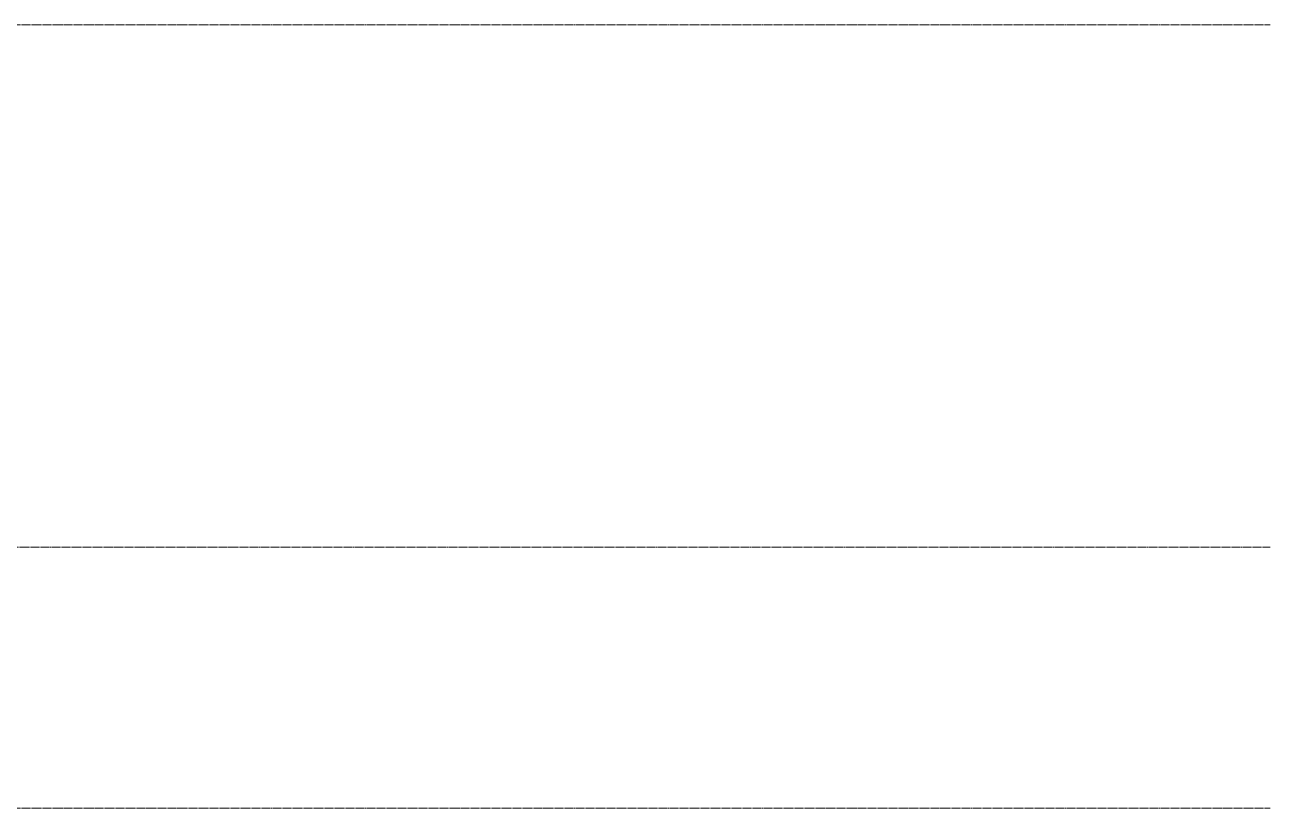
# Model space of a CAD drawing. Header units: millimetres. Extents: x -10163 to 1081624, y -5450 to 230390.
# Drawn here: x 341564 to 344424, y 77097 to 78897 of the extents above; entities that cross this region are included whole.
import ezdxf

# ---------------------------------------------------------------- set-up
doc = ezdxf.new("R2010")
doc.units = ezdxf.units.MM
doc.linetypes.add('Штрих-пунктир', pattern=[24, 20, -1.5, 1, -1.5])
doc.layers.add('Оси 2', color=253, linetype='Continuous')

msp = doc.modelspace()

# ---------------------------------------------------------------- linework, layer by layer
at = {"layer": 'Оси 2', "linetype": 'Штрих-пунктир', "lineweight": 9}
for p, q in [((308004.064, 78896.76), (344424.064, 78896.76)), ((308004.064, 78896.76), (344424.064, 78896.76)), ((308288.456, 77696.76), (344424.064, 77696.76)), ((308004.064, 77096.76), (344424.064, 77096.76)), ((308004.064, 77096.76), (344424.064, 77096.76))]:
    msp.add_line(p, q, dxfattribs=at)

doc.saveas('drawing.dxf')
